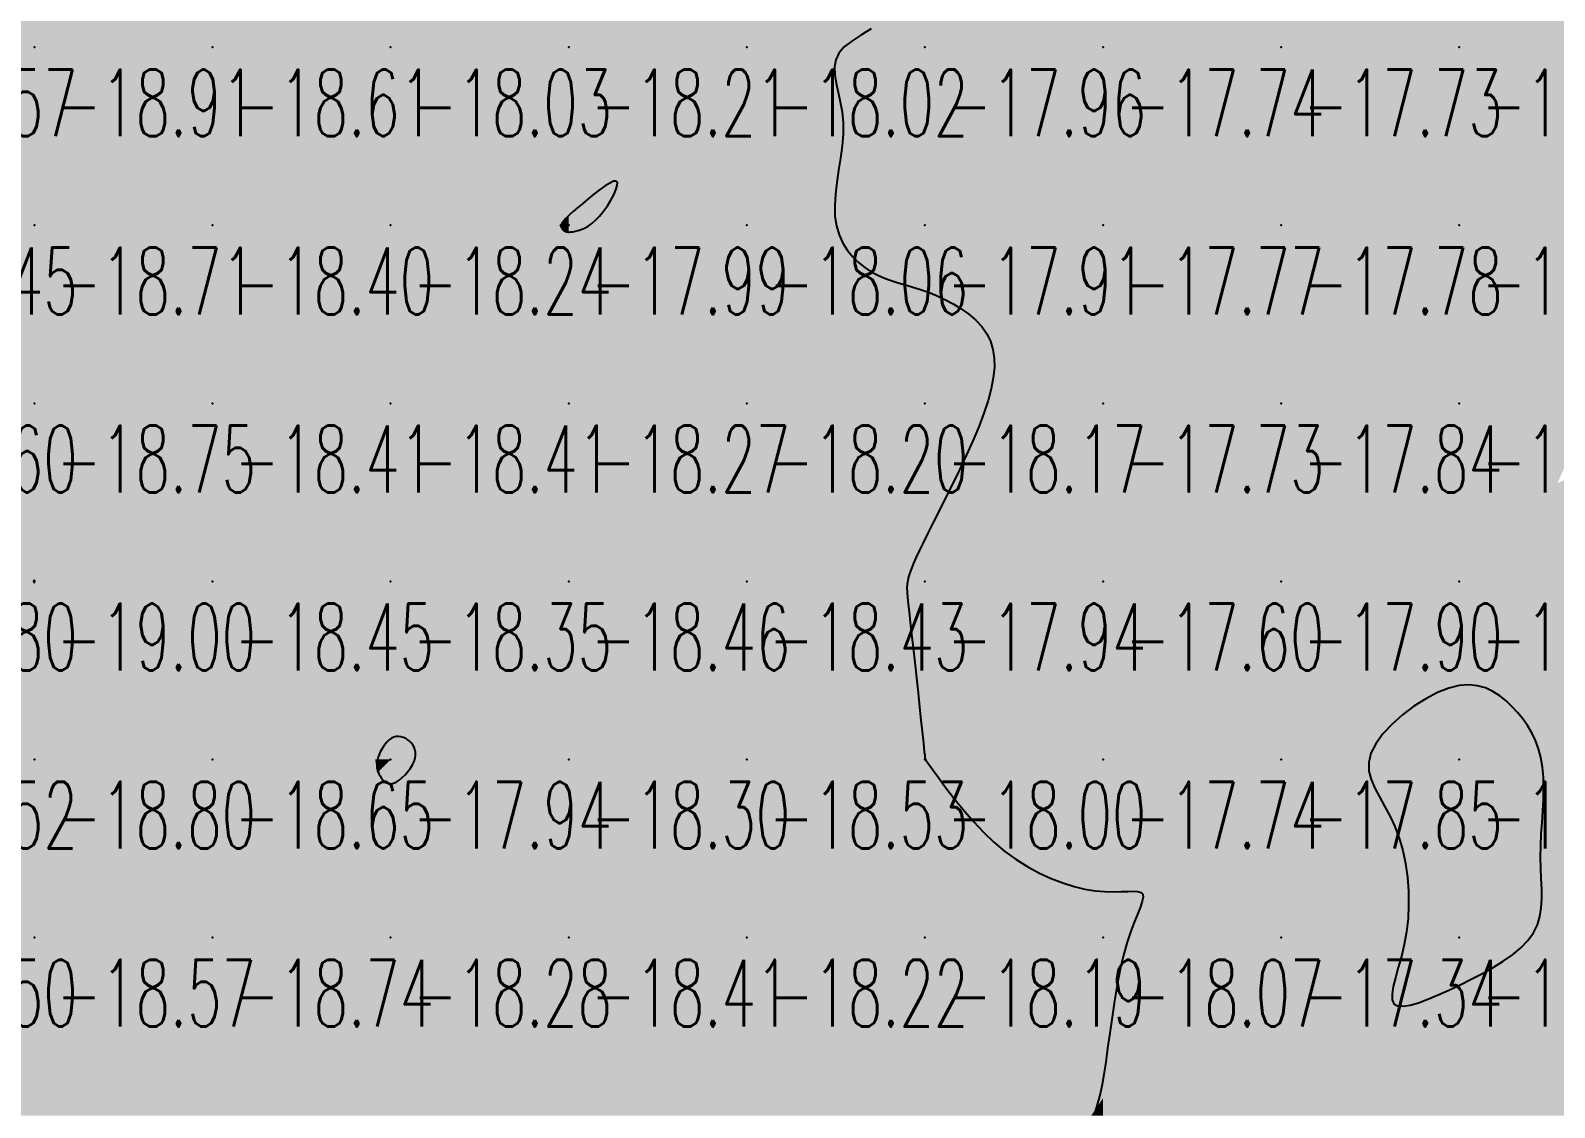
# Model space of a CAD drawing. Header units: millimetres. Extents: x 88261 to 90953, y 390274 to 392322.
# Drawn here: x 89260 to 89345.6, y 391637.7 to 391698.2 of the extents above; entities that cross this region are included whole.
import ezdxf
from ezdxf.enums import TextEntityAlignment as Align

# ---------------------------------------------------------------- set-up
doc = ezdxf.new("R2010")
doc.units = ezdxf.units.MM
doc.header["$LTSCALE"] = 25
for name, color, linetype in [('CN_03_00', 7, 'Continuous'), ('COTEAlt', 7, 'Continuous'), ('TN_COLORIAGE', 7, 'Continuous')]:
    doc.layers.add(name, color=color, linetype=linetype)
doc.styles.add('Simplex 1.0', font='Simplex.shx', dxfattribs={"width": 0.99, "height": 2.5})
doc.styles.get("Standard").update_dxf_attribs({"font": 'times.ttf'})

# ---------------------------------------------------------------- blocks, each defined once
blk = doc.blocks.new('COTE')
at = {"color": 0}
blk.add_point((0, 0), dxfattribs=at)
at = {"layer": 'COTEAlt'}
blk.add_attdef('ALT', text='', height=3.75, dxfattribs=at).set_placement((1.25, -1.25), align=Align.TOP_LEFT)

msp = doc.modelspace()

# ---------------------------------------------------------------- linework, layer by layer
at = {"layer": 'CN_03_00', "elevation": -18, "flags": 128}
msp.add_lwpolyline([(89307.231, 391698.272), (89306.651, 391697.922), (89306.14, 391697.59), (89305.721, 391697.258), (89305.416, 391696.912), (89305.239, 391696.537), (89305.173, 391696.132), (89305.191, 391695.694), (89305.268, 391695.224), (89305.38, 391694.72), (89305.499, 391694.183), (89305.6, 391693.611), (89305.658, 391693.003), (89305.654, 391692.362), (89305.599, 391691.696), (89305.511, 391691.014), (89305.407, 391690.329), (89305.307, 391689.65), (89305.227, 391688.987), (89305.186, 391688.352), (89305.201, 391687.754), (89305.287, 391687.203), (89305.439, 391686.7), (89305.647, 391686.243), (89305.904, 391685.832), (89306.2, 391685.466), (89306.527, 391685.144), (89306.876, 391684.866), (89307.237, 391684.63), (89307.605, 391684.435), (89307.979, 391684.273), (89308.36, 391684.135), (89308.751, 391684.011), (89309.153, 391683.893), (89309.568, 391683.772), (89309.998, 391683.637), (89310.444, 391683.482), (89310.907, 391683.296), (89311.376, 391683.081), (89311.842, 391682.835), (89312.292, 391682.558), (89312.717, 391682.252), (89313.103, 391681.915), (89313.441, 391681.549), (89313.719, 391681.153), (89313.928, 391680.727), (89314.068, 391680.269), (89314.141, 391679.776), (89314.148, 391679.245), (89314.091, 391678.673), (89313.973, 391678.058), (89313.795, 391677.397), (89313.56, 391676.686), (89313.269, 391675.927), (89312.935, 391675.133), (89312.57, 391674.319), (89312.186, 391673.503), (89311.796, 391672.701), (89311.411, 391671.929), (89311.045, 391671.204), (89310.71, 391670.542), (89310.416, 391669.956), (89310.162, 391669.442), (89309.945, 391668.994), (89309.764, 391668.604), (89309.615, 391668.266), (89309.494, 391667.972), (89309.401, 391667.716), (89309.331, 391667.491), (89309.282, 391667.287), (89309.252, 391667.088), (89309.242, 391666.875), (89309.249, 391666.631), (89309.272, 391666.335), (89309.31, 391665.97), (89309.362, 391665.517), (89309.428, 391664.957), (89309.504, 391664.281), (89309.589, 391663.512), (89309.68, 391662.685), (89309.772, 391661.831), (89309.862, 391660.983), (89309.948, 391660.176), (89310.026, 391659.441), (89310.093, 391658.812), (89310.146, 391658.314), (89310.186, 391657.937), (89310.216, 391657.664), (89310.236, 391657.479), (89310.249, 391657.363), (89310.256, 391657.3), (89310.259, 391657.273), (89310.261, 391657.264), (89310.264, 391657.257), (89310.274, 391657.239), (89310.301, 391657.2), (89310.353, 391657.127), (89310.437, 391657.011), (89310.562, 391656.838), (89310.737, 391656.598), (89310.969, 391656.279), (89311.264, 391655.876), (89311.62, 391655.4), (89312.031, 391654.872), (89312.492, 391654.309), (89312.998, 391653.729), (89313.545, 391653.151), (89314.126, 391652.594), (89314.736, 391652.075), (89315.371, 391651.61), (89316.022, 391651.201), (89316.681, 391650.848), (89317.339, 391650.548), (89317.989, 391650.301), (89318.622, 391650.106), (89319.231, 391649.962), (89319.806, 391649.868), (89320.339, 391649.821), (89320.827, 391649.808), (89321.262, 391649.816), (89321.641, 391649.83), (89321.957, 391649.836), (89322.206, 391649.821), (89322.383, 391649.769), (89322.483, 391649.667), (89322.503, 391649.502), (89322.454, 391649.27), (89322.347, 391648.966), (89322.196, 391648.588), (89322.013, 391648.13), (89321.811, 391647.592), (89321.603, 391646.967), (89321.401, 391646.254), (89321.215, 391645.454), (89321.047, 391644.588), (89320.894, 391643.685), (89320.755, 391642.771), (89320.627, 391641.873), (89320.51, 391641.02), (89320.4, 391640.238), (89320.297, 391639.555), (89320.199, 391638.99), (89320.107, 391638.537), (89320.022, 391638.181), (89319.946, 391637.908), (89319.881, 391637.702), (89319.826, 391637.55)], dxfattribs=at)
at = {"layer": 'CN_03_00', "flags": 128}
for points, elevation in [([(89289.99, 391686.931), (89290.028, 391686.907), (89290.073, 391686.887), (89290.126, 391686.872), (89290.191, 391686.863), (89290.271, 391686.861), (89290.367, 391686.867), (89290.482, 391686.882), (89290.619, 391686.907), (89290.775, 391686.946), (89290.948, 391687.004), (89291.136, 391687.087), (89291.336, 391687.199), (89291.545, 391687.345), (89291.762, 391687.53), (89291.984, 391687.759), (89292.207, 391688.032), (89292.421, 391688.335), (89292.616, 391688.649), (89292.781, 391688.955), (89292.904, 391689.234), (89292.975, 391689.468), (89292.983, 391689.637), (89292.917, 391689.722), (89292.77, 391689.712), (89292.555, 391689.616), (89292.288, 391689.453), (89291.986, 391689.24), (89291.665, 391688.994), (89291.342, 391688.733), (89291.034, 391688.474), (89290.756, 391688.235), (89290.523, 391688.03), (89290.333, 391687.857), (89290.181, 391687.714), (89290.064, 391687.595), (89289.976, 391687.497), (89289.913, 391687.416), (89289.871, 391687.348), (89289.845, 391687.288), (89289.832, 391687.234), (89289.829, 391687.184), (89289.835, 391687.137), (89289.848, 391687.095), (89289.869, 391687.056), (89289.894, 391687.021), (89289.924, 391686.988), (89289.956, 391686.958), (89289.99, 391686.931)], -18), ([(89260.22, 391667.201), (89260.224, 391667.196), (89260.228, 391667.192), (89260.233, 391667.188), (89260.237, 391667.185), (89260.241, 391667.183), (89260.244, 391667.182), (89260.248, 391667.184), (89260.252, 391667.186), (89260.255, 391667.191), (89260.259, 391667.196), (89260.262, 391667.203), (89260.265, 391667.21), (89260.268, 391667.217), (89260.27, 391667.224), (89260.272, 391667.231), (89260.273, 391667.237), (89260.274, 391667.242), (89260.274, 391667.247), (89260.274, 391667.251), (89260.274, 391667.255), (89260.273, 391667.259), (89260.272, 391667.263), (89260.271, 391667.267), (89260.269, 391667.27), (89260.266, 391667.274), (89260.264, 391667.278), (89260.26, 391667.281), (89260.256, 391667.283), (89260.252, 391667.284), (89260.246, 391667.285), (89260.24, 391667.284), (89260.234, 391667.282), (89260.226, 391667.278), (89260.219, 391667.273), (89260.212, 391667.268), (89260.205, 391667.262), (89260.2, 391667.256), (89260.195, 391667.25), (89260.192, 391667.244), (89260.191, 391667.239), (89260.192, 391667.233), (89260.194, 391667.229), (89260.197, 391667.224), (89260.201, 391667.219), (89260.205, 391667.215), (89260.21, 391667.21), (89260.215, 391667.206), (89260.22, 391667.201)], -19), ([(89337.16, 391646.847), (89337, 391646.17), (89336.831, 391645.544), (89336.674, 391644.977), (89336.55, 391644.481), (89336.479, 391644.066), (89336.481, 391643.74), (89336.579, 391643.514), (89336.786, 391643.395), (89337.094, 391643.373), (89337.49, 391643.436), (89337.959, 391643.572), (89338.488, 391643.767), (89339.064, 391644.01), (89339.671, 391644.287), (89340.297, 391644.586), (89340.927, 391644.897), (89341.55, 391645.22), (89342.152, 391645.556), (89342.721, 391645.906), (89343.245, 391646.273), (89343.71, 391646.658), (89344.105, 391647.064), (89344.418, 391647.491), (89344.639, 391647.942), (89344.781, 391648.416), (89344.858, 391648.913), (89344.886, 391649.434), (89344.88, 391649.979), (89344.857, 391650.546), (89344.831, 391651.136), (89344.818, 391651.75), (89344.829, 391652.385), (89344.86, 391653.035), (89344.9, 391653.693), (89344.941, 391654.349), (89344.974, 391654.997), (89344.989, 391655.628), (89344.977, 391656.235), (89344.928, 391656.81), (89344.837, 391657.346), (89344.703, 391657.844), (89344.531, 391658.308), (89344.324, 391658.741), (89344.086, 391659.145), (89343.818, 391659.523), (89343.527, 391659.878), (89343.213, 391660.213), (89342.881, 391660.529), (89342.526, 391660.816), (89342.144, 391661.061), (89341.73, 391661.253), (89341.28, 391661.379), (89340.789, 391661.428), (89340.253, 391661.388), (89339.667, 391661.245), (89339.032, 391660.994), (89338.368, 391660.648), (89337.704, 391660.224), (89337.065, 391659.741), (89336.477, 391659.217), (89335.969, 391658.671), (89335.565, 391658.121), (89335.294, 391657.585), (89335.172, 391657.076), (89335.183, 391656.588), (89335.303, 391656.111), (89335.505, 391655.631), (89335.765, 391655.139), (89336.058, 391654.623), (89336.357, 391654.072), (89336.638, 391653.474), (89336.88, 391652.822), (89337.078, 391652.123), (89337.231, 391651.388), (89337.338, 391650.629), (89337.398, 391649.856), (89337.411, 391649.08), (89337.376, 391648.313), (89337.291, 391647.565), (89337.16, 391646.847)], -18), ([(89281.625, 391657.313), (89281.65, 391657.483), (89281.646, 391657.643), (89281.617, 391657.792), (89281.566, 391657.929), (89281.495, 391658.054), (89281.408, 391658.167), (89281.308, 391658.267), (89281.198, 391658.353), (89281.08, 391658.425), (89280.955, 391658.48), (89280.825, 391658.515), (89280.693, 391658.53), (89280.56, 391658.522), (89280.428, 391658.49), (89280.299, 391658.431), (89280.175, 391658.345), (89280.057, 391658.235), (89279.946, 391658.106), (89279.844, 391657.964), (89279.751, 391657.814), (89279.67, 391657.66), (89279.601, 391657.508), (89279.546, 391657.361), (89279.506, 391657.226), (89279.48, 391657.099), (89279.468, 391656.981), (89279.47, 391656.867), (89279.484, 391656.757), (89279.51, 391656.649), (89279.548, 391656.54), (89279.596, 391656.428), (89279.656, 391656.314), (89279.726, 391656.201), (89279.807, 391656.096), (89279.9, 391656.004), (89280.006, 391655.933), (89280.125, 391655.888), (89280.257, 391655.876), (89280.403, 391655.902), (89280.562, 391655.971), (89280.73, 391656.078), (89280.9, 391656.216), (89281.066, 391656.378), (89281.222, 391656.558), (89281.362, 391656.748), (89281.479, 391656.941), (89281.569, 391657.131), (89281.625, 391657.313)], -18)]:
    msp.add_lwpolyline(points, close=True, dxfattribs=dict(at, elevation=elevation))
at = {"layer": 'TN_COLORIAGE', "color": 203}
for points in [[(89250.249, 391697.239, -18.644), (89260.249, 391697.239, -18.644), (89260.249, 391707.239, -18.644)], [(89250.249, 391707.239, -18.644), (89250.249, 391697.239, -18.644), (89260.249, 391707.239, -18.644)], [(89260.249, 391697.239, -18.413), (89270.249, 391697.239, -18.413), (89270.249, 391707.239, -18.413)], [(89260.249, 391707.239, -18.413), (89260.249, 391697.239, -18.413), (89270.249, 391707.239, -18.413)], [(89270.249, 391697.239, -18.014), (89280.249, 391697.239, -18.014), (89280.249, 391707.239, -18.014)], [(89270.249, 391707.239, -18.014), (89270.249, 391697.239, -18.014), (89280.249, 391707.239, -18.014)], [(89280.249, 391707.239, -18.271), (89280.249, 391697.239, -18.271), (89290.249, 391707.239, -18.271)], [(89280.249, 391697.239, -18.271), (89290.249, 391697.239, -18.271), (89290.249, 391707.239, -18.271)], [(89290.249, 391707.239, -18.21), (89290.249, 391697.239, -18.21), (89300.249, 391707.239, -18.21)], [(89290.249, 391697.239, -18.21), (89300.249, 391697.239, -18.21), (89300.249, 391707.239, -18.21)], [(89310.249, 391707.239, -18), (89310.249, 391699.128, -18), (89300.249, 391697.239, -18), (89303.963, 391697.239, -18)], [(89300.249, 391707.239, -18.172), (89300.249, 391697.239, -18.172), (89310.249, 391707.239, -18.172)], [(89250.249, 391697.239, -18.915), (89250.249, 391687.239, -18.915), (89260.249, 391697.239, -18.915)], [(89250.249, 391687.239, -18.915), (89260.249, 391687.239, -18.915), (89260.249, 391697.239, -18.915)], [(89260.249, 391687.239, -18.612), (89270.249, 391687.239, -18.612), (89270.249, 391697.239, -18.612)], [(89260.249, 391697.239, -18.612), (89260.249, 391687.239, -18.612), (89270.249, 391697.239, -18.612)], [(89270.249, 391687.239, -18.027), (89280.249, 391687.239, -18.027), (89280.249, 391697.239, -18.027)], [(89270.249, 391697.239, -18.027), (89270.249, 391687.239, -18.027), (89280.249, 391697.239, -18.027)], [(89280.249, 391687.239, -18), (89289.72, 391687.239, -18), (89290.249, 391697.239, -18), (89290.249, 391687.839, -18)], [(89280.249, 391697.239, -18.206), (89280.249, 391687.239, -18.206), (89290.249, 391697.239, -18.206)], [(89290.249, 391697.239, -18), (89290.249, 391687.839, -18), (89300.249, 391697.239, -18), (89293.823, 391690.814, -18)], [(89300.249, 391687.239, -18), (89291.958, 391687.239, -18), (89300.249, 391697.239, -18), (89293.823, 391690.814, -18)], [(89300.249, 391687.239, -18), (89306.395, 391693.385, -18), (89300.249, 391697.239, -18), (89303.963, 391697.239, -18)], [(89304.405, 391687.239, -18.064), (89306.395, 391693.385, -18.064), (89300.249, 391687.239, -18.064)], [(89250.249, 391677.239, -18.708), (89260.249, 391677.239, -18.708), (89260.249, 391687.239, -18.708)], [(89250.249, 391687.239, -18.708), (89250.249, 391677.239, -18.708), (89260.249, 391687.239, -18.708)], [(89260.249, 391677.239, -18.405), (89270.249, 391677.239, -18.405), (89270.249, 391687.239, -18.405)], [(89260.249, 391687.239, -18.405), (89260.249, 391677.239, -18.405), (89270.249, 391687.239, -18.405)], [(89270.249, 391687.239, -18.235), (89270.249, 391677.239, -18.235), (89280.249, 391687.239, -18.235)], [(89270.249, 391677.239, -18.235), (89280.249, 391677.239, -18.235), (89280.249, 391687.239, -18.235)], [(89280.249, 391677.239, -18), (89289.942, 391686.932, -18), (89280.249, 391687.239, -18), (89289.72, 391687.239, -18)], [(89280.249, 391677.239, -18), (89289.942, 391686.932, -18), (89290.249, 391677.239, -18), (89290.249, 391686.78, -18)], [(89290.249, 391677.239, -18), (89290.249, 391686.78, -18), (89300.249, 391687.239, -18), (89291.958, 391687.239, -18)], [(89290.249, 391677.239, -18.064), (89300.249, 391677.239, -18.064), (89300.249, 391687.239, -18.064)], [(89300.249, 391677.239, -18), (89307.193, 391684.183, -18), (89300.249, 391687.239, -18), (89304.405, 391687.239, -18)], [(89300.249, 391677.239, -18), (89307.193, 391684.183, -18), (89310.249, 391677.239, -18), (89310.249, 391683.81, -18)], [(89314.477, 391681.467, -18.172), (89310.249, 391683.81, -18.172), (89310.249, 391677.239, -18.172)], [(89314.158, 391677.239, -18.172), (89314.477, 391681.467, -18.172), (89310.249, 391677.239, -18.172)], [(89260.172, 391667.239, -18.747), (89260.249, 391667.3, -18.747), (89250.249, 391667.239, -18.747), (89260.249, 391677.239, -18.747)], [(89250.249, 391677.239, -18.747), (89250.249, 391667.239, -18.747), (89260.249, 391677.239, -18.747)], [(89260.249, 391667.3, -18.408), (89260.275, 391667.265, -18.408), (89260.249, 391677.239, -18.408), (89270.249, 391677.239, -18.408)], [(89260.277, 391667.239, -18.408), (89260.275, 391667.265, -18.408), (89270.249, 391667.239, -18.408), (89270.249, 391677.239, -18.408)], [(89270.249, 391667.239, -18.414), (89280.249, 391667.239, -18.414), (89280.249, 391677.239, -18.414)], [(89270.249, 391677.239, -18.414), (89270.249, 391667.239, -18.414), (89280.249, 391677.239, -18.414)], [(89280.249, 391667.239, -18.272), (89290.249, 391667.239, -18.272), (89290.249, 391677.239, -18.272)], [(89280.249, 391677.239, -18.272), (89280.249, 391667.239, -18.272), (89290.249, 391677.239, -18.272)], [(89290.249, 391667.239, -18.203), (89300.249, 391667.239, -18.203), (89300.249, 391677.239, -18.203)], [(89290.249, 391677.239, -18.203), (89290.249, 391667.239, -18.203), (89300.249, 391677.239, -18.203)], [(89300.249, 391677.239, -18.172), (89300.249, 391667.239, -18.172), (89310.249, 391677.239, -18.172)], [(89300.249, 391667.239, -18), (89309.108, 391667.239, -18), (89310.249, 391677.239, -18), (89310.249, 391669.694, -18)], [(89314.158, 391677.239, -18.172), (89310.249, 391669.694, -18.172), (89310.249, 391677.239, -18.172)], [(89260.172, 391667.239, -18.518), (89260.217, 391667.208, -18.518), (89250.249, 391667.239, -18.518), (89250.249, 391657.239, -18.518)], [(89260.249, 391667.164, -18.518), (89260.217, 391667.208, -18.518), (89260.249, 391657.239, -18.518), (89250.249, 391657.239, -18.518)], [(89260.249, 391667.164, -18.449), (89260.277, 391667.239, -18.449), (89260.249, 391657.239, -18.449), (89270.249, 391667.239, -18.449)], [(89260.249, 391657.239, -18.449), (89270.249, 391657.239, -18.449), (89270.249, 391667.239, -18.449)], [(89270.249, 391667.239, -18.347), (89270.249, 391657.239, -18.347), (89280.249, 391667.239, -18.347)], [(89270.249, 391657.239, -18), (89279.386, 391657.239, -18), (89280.249, 391667.239, -18), (89280.249, 391658.735, -18)], [(89290.249, 391667.239, -18), (89281.416, 391658.407, -18), (89280.249, 391667.239, -18), (89280.249, 391658.735, -18)], [(89290.249, 391667.239, -18), (89281.416, 391658.407, -18), (89290.249, 391657.239, -18), (89281.937, 391657.239, -18)], [(89290.249, 391657.239, -18.433), (89300.249, 391657.239, -18.433), (89300.249, 391667.239, -18.433)], [(89290.249, 391667.239, -18.433), (89290.249, 391657.239, -18.433), (89300.249, 391667.239, -18.433)], [(89300.249, 391657.239, -18), (89309.302, 391666.293, -18), (89300.249, 391667.239, -18), (89309.108, 391667.239, -18)], [(89300.249, 391657.239, -18), (89309.302, 391666.293, -18), (89310.249, 391657.239, -18), (89310.249, 391657.332, -18)], [(89340.249, 391662.459, -18.303), (89333.603, 391657.239, -18.303), (89340.249, 391657.239, -18.303)], [(89343.405, 391660.395, -18.303), (89340.249, 391662.459, -18.303), (89340.249, 391657.239, -18.303)], [(89343.405, 391660.395, -18.303), (89345.413, 391657.239, -18.303), (89340.249, 391657.239, -18.303)], [(89250.249, 391657.239, -18.799), (89250.249, 391647.239, -18.799), (89260.249, 391657.239, -18.799)], [(89250.249, 391647.239, -18.799), (89260.249, 391647.239, -18.799), (89260.249, 391657.239, -18.799)], [(89260.249, 391647.239, -18.647), (89270.249, 391647.239, -18.647), (89270.249, 391657.239, -18.647)], [(89260.249, 391657.239, -18.647), (89260.249, 391647.239, -18.647), (89270.249, 391657.239, -18.647)], [(89270.249, 391647.239, -18), (89279.486, 391656.477, -18), (89270.249, 391657.239, -18), (89279.386, 391657.239, -18)], [(89280.249, 391647.239, -18.301), (89290.249, 391647.239, -18.301), (89290.249, 391657.239, -18.301)], [(89290.249, 391657.239, -18), (89281.937, 391657.239, -18), (89280.249, 391647.239, -18), (89280.249, 391655.425, -18)], [(89290.249, 391647.239, -18.533), (89300.249, 391647.239, -18.533), (89300.249, 391657.239, -18.533)], [(89290.249, 391657.239, -18.533), (89290.249, 391647.239, -18.533), (89300.249, 391657.239, -18.533)], [(89300.249, 391657.239, -18.001), (89300.249, 391647.239, -18.001), (89310.249, 391657.239, -18.001)], [(89300.249, 391647.239, -18.001), (89310.249, 391647.239, -18.001), (89310.249, 391657.239, -18.001)], [(89310.262, 391657.253, -18.001), (89310.249, 391657.332, -18.001), (89310.249, 391657.239, -18.001)], [(89310.262, 391657.253, -18.001), (89310.269, 391657.239, -18.001), (89310.249, 391657.239, -18.001)], [(89310.249, 391647.239, -18), (89314.475, 391651.465, -18), (89310.249, 391657.239, -18), (89310.269, 391657.239, -18)], [(89337.101, 391654.091, -18.303), (89333.603, 391657.239, -18.303), (89340.249, 391657.239, -18.303)], [(89340.249, 391657.239, -18), (89337.101, 391654.091, -18), (89340.249, 391647.239, -18), (89337.824, 391647.239, -18)], [(89340.249, 391657.239, -18), (89345.413, 391657.239, -18), (89340.249, 391647.239, -18), (89344.515, 391651.505, -18)], [(89270.249, 391647.239, -18), (89279.486, 391656.477, -18), (89280.249, 391647.239, -18), (89280.249, 391655.425, -18)], [(89310.249, 391647.239, -18), (89314.475, 391651.465, -18), (89320.249, 391647.239, -18), (89320.249, 391649.348, -18)], [(89344.515, 391651.505, -18.211), (89345.436, 391647.239, -18.211), (89340.249, 391647.239, -18.211)], [(89320.249, 391649.348, -18.069), (89323.363, 391650.354, -18.069), (89320.249, 391647.239, -18.069)], [(89321.198, 391647.239, -18.069), (89323.363, 391650.354, -18.069), (89320.249, 391647.239, -18.069)], [(89250.249, 391637.239, -18.565), (89260.249, 391637.239, -18.565), (89260.249, 391647.239, -18.565)], [(89250.249, 391647.239, -18.565), (89250.249, 391637.239, -18.565), (89260.249, 391647.239, -18.565)], [(89260.249, 391637.239, -18.74), (89270.249, 391637.239, -18.74), (89270.249, 391647.239, -18.74)], [(89260.249, 391647.239, -18.74), (89260.249, 391637.239, -18.74), (89270.249, 391647.239, -18.74)], [(89270.249, 391647.239, -18.276), (89270.249, 391637.239, -18.276), (89280.249, 391647.239, -18.276)], [(89270.249, 391637.239, -18.276), (89280.249, 391637.239, -18.276), (89280.249, 391647.239, -18.276)], [(89280.249, 391637.239, -18.414), (89290.249, 391637.239, -18.414), (89290.249, 391647.239, -18.414)], [(89280.249, 391647.239, -18.414), (89280.249, 391637.239, -18.414), (89290.249, 391647.239, -18.414)], [(89290.249, 391647.239, -18.223), (89290.249, 391637.239, -18.223), (89300.249, 391647.239, -18.223)], [(89290.249, 391637.239, -18.223), (89300.249, 391637.239, -18.223), (89300.249, 391647.239, -18.223)], [(89300.249, 391647.239, -18.19), (89300.249, 391637.239, -18.19), (89310.249, 391647.239, -18.19)], [(89300.249, 391637.239, -18.19), (89310.249, 391637.239, -18.19), (89310.249, 391647.239, -18.19)], [(89310.249, 391647.239, -18.069), (89310.249, 391637.239, -18.069), (89320.249, 391647.239, -18.069)], [(89310.249, 391637.239, -18), (89319.59, 391637.239, -18), (89320.249, 391647.239, -18), (89320.249, 391638.213, -18)], [(89321.198, 391647.239, -18.069), (89320.249, 391638.213, -18.069), (89320.249, 391647.239, -18.069)], [(89337.824, 391647.239, -18.211), (89335.35, 391642.341, -18.211), (89340.249, 391647.239, -18.211)], [(89340.249, 391644.484, -18.211), (89335.35, 391642.341, -18.211), (89340.249, 391647.239, -18.211)], [(89340.249, 391644.484, -18.211), (89345.436, 391647.239, -18.211), (89340.249, 391647.239, -18.211)]]:
    msp.add_solid(points, dxfattribs=at)
at = {"layer": 'TN_COLORIAGE', "color": 193}
for points in [[(89310.249, 391699.128, -17.688), (89313.8, 391707.239, -17.688), (89310.249, 391697.239, -17.688), (89320.249, 391707.239, -17.688)], [(89310.249, 391697.239, -17.688), (89320.249, 391697.239, -17.688), (89320.249, 391707.239, -17.688)], [(89320.249, 391707.239, -17.905), (89320.249, 391697.239, -17.905), (89330.249, 391707.239, -17.905)], [(89320.249, 391697.239, -17.905), (89330.249, 391697.239, -17.905), (89330.249, 391707.239, -17.905)], [(89330.249, 391697.239, -17.543), (89340.249, 391697.239, -17.543), (89340.249, 391707.239, -17.543)], [(89330.249, 391707.239, -17.543), (89330.249, 391697.239, -17.543), (89340.249, 391707.239, -17.543)], [(89340.249, 391697.239, -17.502), (89350.249, 391697.239, -17.502), (89350.249, 391707.239, -17.502)], [(89340.249, 391707.239, -17.502), (89340.249, 391697.239, -17.502), (89350.249, 391707.239, -17.502)], [(89303.963, 391697.239, -17.96), (89310.249, 391699.128, -17.96), (89310.249, 391697.239, -17.96)], [(89303.963, 391697.239, -17.96), (89306.395, 391693.385, -17.96), (89310.249, 391697.239, -17.96)], [(89306.395, 391693.385, -17.91), (89304.405, 391687.239, -17.91), (89310.249, 391697.239, -17.91), (89310.249, 391687.239, -17.91)], [(89310.249, 391697.239, -17.744), (89310.249, 391687.239, -17.744), (89320.249, 391697.239, -17.744)], [(89310.249, 391687.239, -17.744), (89320.249, 391687.239, -17.744), (89320.249, 391697.239, -17.744)], [(89320.249, 391687.239, -17.732), (89330.249, 391687.239, -17.732), (89330.249, 391697.239, -17.732)], [(89320.249, 391697.239, -17.732), (89320.249, 391687.239, -17.732), (89330.249, 391697.239, -17.732)], [(89330.249, 391687.239, -17.33), (89340.249, 391687.239, -17.33), (89340.249, 391697.239, -17.33)], [(89330.249, 391697.239, -17.33), (89330.249, 391687.239, -17.33), (89340.249, 391697.239, -17.33)], [(89340.249, 391687.239, -17.395), (89350.249, 391687.239, -17.395), (89350.249, 391697.239, -17.395)], [(89340.249, 391697.239, -17.395), (89340.249, 391687.239, -17.395), (89350.249, 391697.239, -17.395)], [(89293.823, 391690.814, -17.987), (89291.958, 391687.239, -17.987), (89290.249, 391687.239, -17.987)], [(89293.823, 391690.814, -17.987), (89290.249, 391687.839, -17.987), (89290.249, 391687.239, -17.987)], [(89290.249, 391687.839, -17.987), (89289.72, 391687.239, -17.987), (89290.249, 391687.239, -17.987)], [(89289.72, 391687.239, -17.987), (89289.942, 391686.932, -17.987), (89290.249, 391687.239, -17.987)], [(89290.249, 391686.78, -17.987), (89289.942, 391686.932, -17.987), (89290.249, 391687.239, -17.987)], [(89291.958, 391687.239, -17.987), (89290.249, 391686.78, -17.987), (89290.249, 391687.239, -17.987)], [(89304.405, 391687.239, -17.91), (89307.193, 391684.183, -17.91), (89310.249, 391687.239, -17.91)], [(89310.249, 391683.81, -17.91), (89307.193, 391684.183, -17.91), (89310.249, 391687.239, -17.91)], [(89310.249, 391683.81, -17.766), (89314.477, 391681.467, -17.766), (89310.249, 391687.239, -17.766), (89320.249, 391687.239, -17.766)], [(89314.477, 391681.467, -17.733), (89314.158, 391677.239, -17.733), (89320.249, 391687.239, -17.733), (89320.249, 391677.239, -17.733)], [(89320.249, 391677.239, -17.779), (89330.249, 391677.239, -17.779), (89330.249, 391687.239, -17.779)], [(89320.249, 391687.239, -17.779), (89320.249, 391677.239, -17.779), (89330.249, 391687.239, -17.779)], [(89330.249, 391677.239, -17.307), (89340.249, 391677.239, -17.307), (89340.249, 391687.239, -17.307)], [(89330.249, 391687.239, -17.307), (89330.249, 391677.239, -17.307), (89340.249, 391687.239, -17.307)], [(89350.249, 391681.997, -17.32), (89347.757, 391677.239, -17.32), (89350.249, 391687.239, -17.32), (89340.249, 391677.239, -17.32)], [(89340.249, 391687.239, -17.751), (89340.249, 391677.239, -17.751), (89350.249, 391687.239, -17.751)], [(89310.249, 391669.694, -17.733), (89314.158, 391677.239, -17.733), (89310.249, 391667.239, -17.733), (89320.249, 391677.239, -17.733)], [(89310.249, 391667.239, -17.733), (89320.249, 391667.239, -17.733), (89320.249, 391677.239, -17.733)], [(89320.249, 391667.239, -17.842), (89330.249, 391667.239, -17.842), (89330.249, 391677.239, -17.842)], [(89320.249, 391677.239, -17.842), (89320.249, 391667.239, -17.842), (89330.249, 391677.239, -17.842)], [(89330.249, 391667.239, -17.32), (89340.249, 391667.239, -17.32), (89340.249, 391677.239, -17.32)], [(89330.249, 391677.239, -17.32), (89330.249, 391667.239, -17.32), (89340.249, 391677.239, -17.32)], [(89345.766, 391672.757, -17.32), (89347.757, 391677.239, -17.32), (89340.249, 391667.239, -17.32), (89340.249, 391677.239, -17.32)], [(89345.766, 391672.757, -17.342), (89350.249, 391674.685, -17.342), (89340.249, 391667.239, -17.342), (89350.249, 391667.239, -17.342)], [(89310.249, 391669.694, -17.944), (89309.108, 391667.239, -17.944), (89310.249, 391667.239, -17.944)], [(89309.108, 391667.239, -17.944), (89309.302, 391666.293, -17.944), (89310.249, 391667.239, -17.944)], [(89310.249, 391657.332, -17.944), (89309.302, 391666.293, -17.944), (89310.249, 391667.239, -17.944)], [(89310.249, 391657.332, -17.603), (89310.262, 391657.253, -17.603), (89310.249, 391667.239, -17.603), (89320.249, 391667.239, -17.603)], [(89310.269, 391657.239, -17.603), (89310.262, 391657.253, -17.603), (89320.249, 391657.239, -17.603), (89320.249, 391667.239, -17.603)], [(89320.249, 391657.239, -17.895), (89330.249, 391657.239, -17.895), (89330.249, 391667.239, -17.895)], [(89320.249, 391667.239, -17.895), (89320.249, 391657.239, -17.895), (89330.249, 391667.239, -17.895)], [(89330.249, 391667.239, -17.722), (89330.249, 391657.239, -17.722), (89340.249, 391667.239, -17.722)], [(89333.603, 391657.239, -17.722), (89340.249, 391662.459, -17.722), (89330.249, 391657.239, -17.722), (89340.249, 391667.239, -17.722)], [(89340.249, 391662.459, -17.342), (89343.405, 391660.395, -17.342), (89340.249, 391667.239, -17.342), (89350.249, 391667.239, -17.342)], [(89345.413, 391657.239, -17.342), (89343.405, 391660.395, -17.342), (89350.249, 391657.239, -17.342), (89350.249, 391667.239, -17.342)], [(89280.249, 391658.735, -17.939), (89279.386, 391657.239, -17.939), (89280.249, 391657.239, -17.939)], [(89280.249, 391658.735, -17.939), (89281.416, 391658.407, -17.939), (89280.249, 391657.239, -17.939)], [(89281.937, 391657.239, -17.939), (89281.416, 391658.407, -17.939), (89280.249, 391657.239, -17.939)], [(89279.386, 391657.239, -17.939), (89279.486, 391656.477, -17.939), (89280.249, 391657.239, -17.939)], [(89280.249, 391655.425, -17.939), (89279.486, 391656.477, -17.939), (89280.249, 391657.239, -17.939)], [(89280.249, 391655.425, -17.939), (89281.937, 391657.239, -17.939), (89280.249, 391657.239, -17.939)], [(89310.269, 391657.239, -17.741), (89314.475, 391651.465, -17.741), (89320.249, 391657.239, -17.741)], [(89320.249, 391649.348, -17.741), (89314.475, 391651.465, -17.741), (89320.249, 391657.239, -17.741)], [(89323.363, 391650.354, -17.741), (89320.249, 391649.348, -17.741), (89330.249, 391657.239, -17.741), (89320.249, 391657.239, -17.741)], [(89323.363, 391650.354, -17.34), (89321.198, 391647.239, -17.34), (89330.249, 391657.239, -17.34), (89330.249, 391647.239, -17.34)], [(89333.603, 391657.239, -17.34), (89337.101, 391654.091, -17.34), (89330.249, 391657.239, -17.34), (89330.249, 391647.239, -17.34)], [(89345.436, 391647.239, -17.716), (89344.515, 391651.505, -17.716), (89350.249, 391647.239, -17.716), (89350.249, 391657.239, -17.716)], [(89344.515, 391651.505, -17.716), (89345.413, 391657.239, -17.716), (89350.249, 391657.239, -17.716)], [(89337.824, 391647.239, -17.34), (89337.101, 391654.091, -17.34), (89330.249, 391647.239, -17.34)], [(89320.249, 391637.239, -17.34), (89330.249, 391637.239, -17.34), (89330.249, 391647.239, -17.34)], [(89320.249, 391638.213, -17.34), (89321.198, 391647.239, -17.34), (89320.249, 391637.239, -17.34), (89330.249, 391647.239, -17.34)], [(89335.35, 391642.341, -17.34), (89337.824, 391647.239, -17.34), (89330.249, 391637.239, -17.34), (89330.249, 391647.239, -17.34)], [(89345.436, 391647.239, -17.444), (89340.249, 391644.484, -17.444), (89350.249, 391647.239, -17.444), (89340.249, 391637.239, -17.444)], [(89340.249, 391637.239, -17.804), (89350.249, 391637.239, -17.804), (89350.249, 391647.239, -17.804)], [(89335.35, 391642.341, -17.444), (89340.249, 391644.484, -17.444), (89330.249, 391637.239, -17.444), (89340.249, 391637.239, -17.444)], [(89320.249, 391638.213, -17.993), (89319.59, 391637.239, -17.993), (89320.249, 391637.239, -17.993)]]:
    msp.add_solid(points, dxfattribs=at)
at = {"layer": 'TN_COLORIAGE', "color": 213}
for points in [[(89260.249, 391667.3, -19.002), (89260.172, 391667.239, -19.002), (89260.249, 391667.239, -19.002)], [(89260.217, 391667.208, -19.002), (89260.172, 391667.239, -19.002), (89260.249, 391667.239, -19.002)], [(89260.217, 391667.208, -19.002), (89260.249, 391667.164, -19.002), (89260.249, 391667.239, -19.002)], [(89260.275, 391667.265, -19.002), (89260.249, 391667.3, -19.002), (89260.249, 391667.239, -19.002)], [(89260.275, 391667.265, -19.002), (89260.277, 391667.239, -19.002), (89260.249, 391667.239, -19.002)], [(89260.277, 391667.239, -19.002), (89260.249, 391667.164, -19.002), (89260.249, 391667.239, -19.002)]]:
    msp.add_solid(points, dxfattribs=at)

# ---------------------------------------------------------------- block references
at = {"layer": 'COTEAlt'}
ref = msp.add_blockref('COTE', (89250.249, 391697.239), dxfattribs=at)
ref.add_attrib('ALT', '-18.57', dxfattribs={"height": 3.75, "style": 'Simplex 1.0', "width": 0.6}).set_placement((89251.499, 391695.989), align=Align.TOP_LEFT)
ref = msp.add_blockref('COTE', (89260.249, 391697.239), dxfattribs=at)
ref.add_attrib('ALT', '-18.91', dxfattribs={"height": 3.75, "style": 'Simplex 1.0', "width": 0.6}).set_placement((89261.499, 391695.989), align=Align.TOP_LEFT)
ref = msp.add_blockref('COTE', (89270.249, 391697.239), dxfattribs=at)
ref.add_attrib('ALT', '-18.61', dxfattribs={"height": 3.75, "style": 'Simplex 1.0', "width": 0.6}).set_placement((89271.499, 391695.989), align=Align.TOP_LEFT)
ref = msp.add_blockref('COTE', (89280.249, 391697.239), dxfattribs=at)
ref.add_attrib('ALT', '-18.03', dxfattribs={"height": 3.75, "style": 'Simplex 1.0', "width": 0.6}).set_placement((89281.499, 391695.989), align=Align.TOP_LEFT)
ref = msp.add_blockref('COTE', (89290.249, 391697.239), dxfattribs=at)
ref.add_attrib('ALT', '-18.21', dxfattribs={"height": 3.75, "style": 'Simplex 1.0', "width": 0.6}).set_placement((89291.499, 391695.989), align=Align.TOP_LEFT)
ref = msp.add_blockref('COTE', (89300.249, 391697.239), dxfattribs=at)
ref.add_attrib('ALT', '-18.02', dxfattribs={"height": 3.75, "style": 'Simplex 1.0', "width": 0.6}).set_placement((89301.499, 391695.989), align=Align.TOP_LEFT)
ref = msp.add_blockref('COTE', (89310.249, 391697.239), dxfattribs=at)
ref.add_attrib('ALT', '-17.96', dxfattribs={"height": 3.75, "style": 'Simplex 1.0', "width": 0.6}).set_placement((89311.499, 391695.989), align=Align.TOP_LEFT)
ref = msp.add_blockref('COTE', (89320.249, 391697.239), dxfattribs=at)
ref.add_attrib('ALT', '-17.74', dxfattribs={"height": 3.75, "style": 'Simplex 1.0', "width": 0.6}).set_placement((89321.499, 391695.989), align=Align.TOP_LEFT)
ref = msp.add_blockref('COTE', (89330.249, 391697.239), dxfattribs=at)
ref.add_attrib('ALT', '-17.73', dxfattribs={"height": 3.75, "style": 'Simplex 1.0', "width": 0.6}).set_placement((89331.499, 391695.989), align=Align.TOP_LEFT)
ref = msp.add_blockref('COTE', (89340.249, 391697.239), dxfattribs=at)
ref.add_attrib('ALT', '-17.33', dxfattribs={"height": 3.75, "style": 'Simplex 1.0', "width": 0.6}).set_placement((89341.499, 391695.989), align=Align.TOP_LEFT)
ref = msp.add_blockref('COTE', (89250.249, 391687.239), dxfattribs=at)
ref.add_attrib('ALT', '-18.45', dxfattribs={"height": 3.75, "style": 'Simplex 1.0', "width": 0.6}).set_placement((89251.499, 391685.989), align=Align.TOP_LEFT)
ref = msp.add_blockref('COTE', (89260.249, 391687.239), dxfattribs=at)
ref.add_attrib('ALT', '-18.71', dxfattribs={"height": 3.75, "style": 'Simplex 1.0', "width": 0.6}).set_placement((89261.499, 391685.989), align=Align.TOP_LEFT)
ref = msp.add_blockref('COTE', (89270.249, 391687.239), dxfattribs=at)
ref.add_attrib('ALT', '-18.40', dxfattribs={"height": 3.75, "style": 'Simplex 1.0', "width": 0.6}).set_placement((89271.499, 391685.989), align=Align.TOP_LEFT)
ref = msp.add_blockref('COTE', (89280.249, 391687.239), dxfattribs=at)
ref.add_attrib('ALT', '-18.24', dxfattribs={"height": 3.75, "style": 'Simplex 1.0', "width": 0.6}).set_placement((89281.499, 391685.989), align=Align.TOP_LEFT)
ref = msp.add_blockref('COTE', (89290.249, 391687.239), dxfattribs=at)
ref.add_attrib('ALT', '-17.99', dxfattribs={"height": 3.75, "style": 'Simplex 1.0', "width": 0.6}).set_placement((89291.499, 391685.989), align=Align.TOP_LEFT)
ref = msp.add_blockref('COTE', (89300.249, 391687.239), dxfattribs=at)
ref.add_attrib('ALT', '-18.06', dxfattribs={"height": 3.75, "style": 'Simplex 1.0', "width": 0.6}).set_placement((89301.499, 391685.989), align=Align.TOP_LEFT)
ref = msp.add_blockref('COTE', (89310.249, 391687.239), dxfattribs=at)
ref.add_attrib('ALT', '-17.91', dxfattribs={"height": 3.75, "style": 'Simplex 1.0', "width": 0.6}).set_placement((89311.499, 391685.989), align=Align.TOP_LEFT)
ref = msp.add_blockref('COTE', (89320.249, 391687.239), dxfattribs=at)
ref.add_attrib('ALT', '-17.77', dxfattribs={"height": 3.75, "style": 'Simplex 1.0', "width": 0.6}).set_placement((89321.499, 391685.989), align=Align.TOP_LEFT)
ref = msp.add_blockref('COTE', (89330.249, 391687.239), dxfattribs=at)
ref.add_attrib('ALT', '-17.78', dxfattribs={"height": 3.75, "style": 'Simplex 1.0', "width": 0.6}).set_placement((89331.499, 391685.989), align=Align.TOP_LEFT)
ref = msp.add_blockref('COTE', (89340.249, 391687.239), dxfattribs=at)
ref.add_attrib('ALT', '-17.31', dxfattribs={"height": 3.75, "style": 'Simplex 1.0', "width": 0.6}).set_placement((89341.499, 391685.989), align=Align.TOP_LEFT)
ref = msp.add_blockref('COTE', (89250.249, 391677.239), dxfattribs=at)
ref.add_attrib('ALT', '-18.60', dxfattribs={"height": 3.75, "style": 'Simplex 1.0', "width": 0.6}).set_placement((89251.499, 391675.989), align=Align.TOP_LEFT)
ref = msp.add_blockref('COTE', (89260.249, 391677.239), dxfattribs=at)
ref.add_attrib('ALT', '-18.75', dxfattribs={"height": 3.75, "style": 'Simplex 1.0', "width": 0.6}).set_placement((89261.499, 391675.989), align=Align.TOP_LEFT)
ref = msp.add_blockref('COTE', (89270.249, 391677.239), dxfattribs=at)
ref.add_attrib('ALT', '-18.41', dxfattribs={"height": 3.75, "style": 'Simplex 1.0', "width": 0.6}).set_placement((89271.499, 391675.989), align=Align.TOP_LEFT)
ref = msp.add_blockref('COTE', (89280.249, 391677.239), dxfattribs=at)
ref.add_attrib('ALT', '-18.41', dxfattribs={"height": 3.75, "style": 'Simplex 1.0', "width": 0.6}).set_placement((89281.499, 391675.989), align=Align.TOP_LEFT)
ref = msp.add_blockref('COTE', (89290.249, 391677.239), dxfattribs=at)
ref.add_attrib('ALT', '-18.27', dxfattribs={"height": 3.75, "style": 'Simplex 1.0', "width": 0.6}).set_placement((89291.499, 391675.989), align=Align.TOP_LEFT)
ref = msp.add_blockref('COTE', (89300.249, 391677.239), dxfattribs=at)
ref.add_attrib('ALT', '-18.20', dxfattribs={"height": 3.75, "style": 'Simplex 1.0', "width": 0.6}).set_placement((89301.499, 391675.989), align=Align.TOP_LEFT)
ref = msp.add_blockref('COTE', (89310.249, 391677.239), dxfattribs=at)
ref.add_attrib('ALT', '-18.17', dxfattribs={"height": 3.75, "style": 'Simplex 1.0', "width": 0.6}).set_placement((89311.499, 391675.989), align=Align.TOP_LEFT)
ref = msp.add_blockref('COTE', (89320.249, 391677.239), dxfattribs=at)
ref.add_attrib('ALT', '-17.73', dxfattribs={"height": 3.75, "style": 'Simplex 1.0', "width": 0.6}).set_placement((89321.499, 391675.989), align=Align.TOP_LEFT)
ref = msp.add_blockref('COTE', (89330.249, 391677.239), dxfattribs=at)
ref.add_attrib('ALT', '-17.84', dxfattribs={"height": 3.75, "style": 'Simplex 1.0', "width": 0.6}).set_placement((89331.499, 391675.989), align=Align.TOP_LEFT)
ref = msp.add_blockref('COTE', (89340.249, 391677.239), dxfattribs=at)
ref.add_attrib('ALT', '-17.32', dxfattribs={"height": 3.75, "style": 'Simplex 1.0', "width": 0.6}).set_placement((89341.499, 391675.989), align=Align.TOP_LEFT)
ref = msp.add_blockref('COTE', (89250.249, 391667.239), dxfattribs=at)
ref.add_attrib('ALT', '-18.80', dxfattribs={"height": 3.75, "style": 'Simplex 1.0', "width": 0.6}).set_placement((89251.499, 391665.989), align=Align.TOP_LEFT)
ref = msp.add_blockref('COTE', (89260.249, 391667.239), dxfattribs=at)
ref.add_attrib('ALT', '-19.00', dxfattribs={"height": 3.75, "style": 'Simplex 1.0', "width": 0.6}).set_placement((89261.499, 391665.989), align=Align.TOP_LEFT)
ref = msp.add_blockref('COTE', (89270.249, 391667.239), dxfattribs=at)
ref.add_attrib('ALT', '-18.45', dxfattribs={"height": 3.75, "style": 'Simplex 1.0', "width": 0.6}).set_placement((89271.499, 391665.989), align=Align.TOP_LEFT)
ref = msp.add_blockref('COTE', (89280.249, 391667.239), dxfattribs=at)
ref.add_attrib('ALT', '-18.35', dxfattribs={"height": 3.75, "style": 'Simplex 1.0', "width": 0.6}).set_placement((89281.499, 391665.989), align=Align.TOP_LEFT)
ref = msp.add_blockref('COTE', (89290.249, 391667.239), dxfattribs=at)
ref.add_attrib('ALT', '-18.46', dxfattribs={"height": 3.75, "style": 'Simplex 1.0', "width": 0.6}).set_placement((89291.499, 391665.989), align=Align.TOP_LEFT)
ref = msp.add_blockref('COTE', (89300.249, 391667.239), dxfattribs=at)
ref.add_attrib('ALT', '-18.43', dxfattribs={"height": 3.75, "style": 'Simplex 1.0', "width": 0.6}).set_placement((89301.499, 391665.989), align=Align.TOP_LEFT)
ref = msp.add_blockref('COTE', (89310.249, 391667.239), dxfattribs=at)
ref.add_attrib('ALT', '-17.94', dxfattribs={"height": 3.75, "style": 'Simplex 1.0', "width": 0.6}).set_placement((89311.499, 391665.989), align=Align.TOP_LEFT)
ref = msp.add_blockref('COTE', (89320.249, 391667.239), dxfattribs=at)
ref.add_attrib('ALT', '-17.60', dxfattribs={"height": 3.75, "style": 'Simplex 1.0', "width": 0.6}).set_placement((89321.499, 391665.989), align=Align.TOP_LEFT)
ref = msp.add_blockref('COTE', (89330.249, 391667.239), dxfattribs=at)
ref.add_attrib('ALT', '-17.90', dxfattribs={"height": 3.75, "style": 'Simplex 1.0', "width": 0.6}).set_placement((89331.499, 391665.989), align=Align.TOP_LEFT)
ref = msp.add_blockref('COTE', (89340.249, 391667.239), dxfattribs=at)
ref.add_attrib('ALT', '-17.72', dxfattribs={"height": 3.75, "style": 'Simplex 1.0', "width": 0.6}).set_placement((89341.499, 391665.989), align=Align.TOP_LEFT)
ref = msp.add_blockref('COTE', (89250.249, 391657.239), dxfattribs=at)
ref.add_attrib('ALT', '-18.52', dxfattribs={"height": 3.75, "style": 'Simplex 1.0', "width": 0.6}).set_placement((89251.499, 391655.989), align=Align.TOP_LEFT)
ref = msp.add_blockref('COTE', (89260.249, 391657.239), dxfattribs=at)
ref.add_attrib('ALT', '-18.80', dxfattribs={"height": 3.75, "style": 'Simplex 1.0', "width": 0.6}).set_placement((89261.499, 391655.989), align=Align.TOP_LEFT)
ref = msp.add_blockref('COTE', (89270.249, 391657.239), dxfattribs=at)
ref.add_attrib('ALT', '-18.65', dxfattribs={"height": 3.75, "style": 'Simplex 1.0', "width": 0.6}).set_placement((89271.499, 391655.989), align=Align.TOP_LEFT)
ref = msp.add_blockref('COTE', (89280.249, 391657.239), dxfattribs=at)
ref.add_attrib('ALT', '-17.94', dxfattribs={"height": 3.75, "style": 'Simplex 1.0', "width": 0.6}).set_placement((89281.499, 391655.989), align=Align.TOP_LEFT)
ref = msp.add_blockref('COTE', (89290.249, 391657.239), dxfattribs=at)
ref.add_attrib('ALT', '-18.30', dxfattribs={"height": 3.75, "style": 'Simplex 1.0', "width": 0.6}).set_placement((89291.499, 391655.989), align=Align.TOP_LEFT)
ref = msp.add_blockref('COTE', (89300.249, 391657.239), dxfattribs=at)
ref.add_attrib('ALT', '-18.53', dxfattribs={"height": 3.75, "style": 'Simplex 1.0', "width": 0.6}).set_placement((89301.499, 391655.989), align=Align.TOP_LEFT)
ref = msp.add_blockref('COTE', (89310.249, 391657.239), dxfattribs=at)
ref.add_attrib('ALT', '-18.00', dxfattribs={"height": 3.75, "style": 'Simplex 1.0', "width": 0.6}).set_placement((89311.499, 391655.989), align=Align.TOP_LEFT)
ref = msp.add_blockref('COTE', (89320.249, 391657.239), dxfattribs=at)
ref.add_attrib('ALT', '-17.74', dxfattribs={"height": 3.75, "style": 'Simplex 1.0', "width": 0.6}).set_placement((89321.499, 391655.989), align=Align.TOP_LEFT)
ref = msp.add_blockref('COTE', (89330.249, 391657.239), dxfattribs=at)
ref.add_attrib('ALT', '-17.85', dxfattribs={"height": 3.75, "style": 'Simplex 1.0', "width": 0.6}).set_placement((89331.499, 391655.989), align=Align.TOP_LEFT)
ref = msp.add_blockref('COTE', (89340.249, 391657.239), dxfattribs=at)
ref.add_attrib('ALT', '-18.30', dxfattribs={"height": 3.75, "style": 'Simplex 1.0', "width": 0.6}).set_placement((89341.499, 391655.989), align=Align.TOP_LEFT)
ref = msp.add_blockref('COTE', (89250.249, 391647.239), dxfattribs=at)
ref.add_attrib('ALT', '-18.50', dxfattribs={"height": 3.75, "style": 'Simplex 1.0', "width": 0.6}).set_placement((89251.499, 391645.989), align=Align.TOP_LEFT)
ref = msp.add_blockref('COTE', (89260.249, 391647.239), dxfattribs=at)
ref.add_attrib('ALT', '-18.57', dxfattribs={"height": 3.75, "style": 'Simplex 1.0', "width": 0.6}).set_placement((89261.499, 391645.989), align=Align.TOP_LEFT)
ref = msp.add_blockref('COTE', (89270.249, 391647.239), dxfattribs=at)
ref.add_attrib('ALT', '-18.74', dxfattribs={"height": 3.75, "style": 'Simplex 1.0', "width": 0.6}).set_placement((89271.499, 391645.989), align=Align.TOP_LEFT)
ref = msp.add_blockref('COTE', (89280.249, 391647.239), dxfattribs=at)
ref.add_attrib('ALT', '-18.28', dxfattribs={"height": 3.75, "style": 'Simplex 1.0', "width": 0.6}).set_placement((89281.499, 391645.989), align=Align.TOP_LEFT)
ref = msp.add_blockref('COTE', (89290.249, 391647.239), dxfattribs=at)
ref.add_attrib('ALT', '-18.41', dxfattribs={"height": 3.75, "style": 'Simplex 1.0', "width": 0.6}).set_placement((89291.499, 391645.989), align=Align.TOP_LEFT)
ref = msp.add_blockref('COTE', (89300.249, 391647.239), dxfattribs=at)
ref.add_attrib('ALT', '-18.22', dxfattribs={"height": 3.75, "style": 'Simplex 1.0', "width": 0.6}).set_placement((89301.499, 391645.989), align=Align.TOP_LEFT)
ref = msp.add_blockref('COTE', (89310.249, 391647.239), dxfattribs=at)
ref.add_attrib('ALT', '-18.19', dxfattribs={"height": 3.75, "style": 'Simplex 1.0', "width": 0.6}).set_placement((89311.499, 391645.989), align=Align.TOP_LEFT)
ref = msp.add_blockref('COTE', (89320.249, 391647.239), dxfattribs=at)
ref.add_attrib('ALT', '-18.07', dxfattribs={"height": 3.75, "style": 'Simplex 1.0', "width": 0.6}).set_placement((89321.499, 391645.989), align=Align.TOP_LEFT)
ref = msp.add_blockref('COTE', (89330.249, 391647.239), dxfattribs=at)
ref.add_attrib('ALT', '-17.34', dxfattribs={"height": 3.75, "style": 'Simplex 1.0', "width": 0.6}).set_placement((89331.499, 391645.989), align=Align.TOP_LEFT)
ref = msp.add_blockref('COTE', (89340.249, 391647.239), dxfattribs=at)
ref.add_attrib('ALT', '-18.21', dxfattribs={"height": 3.75, "style": 'Simplex 1.0', "width": 0.6}).set_placement((89341.499, 391645.989), align=Align.TOP_LEFT)

doc.saveas('drawing.dxf')
